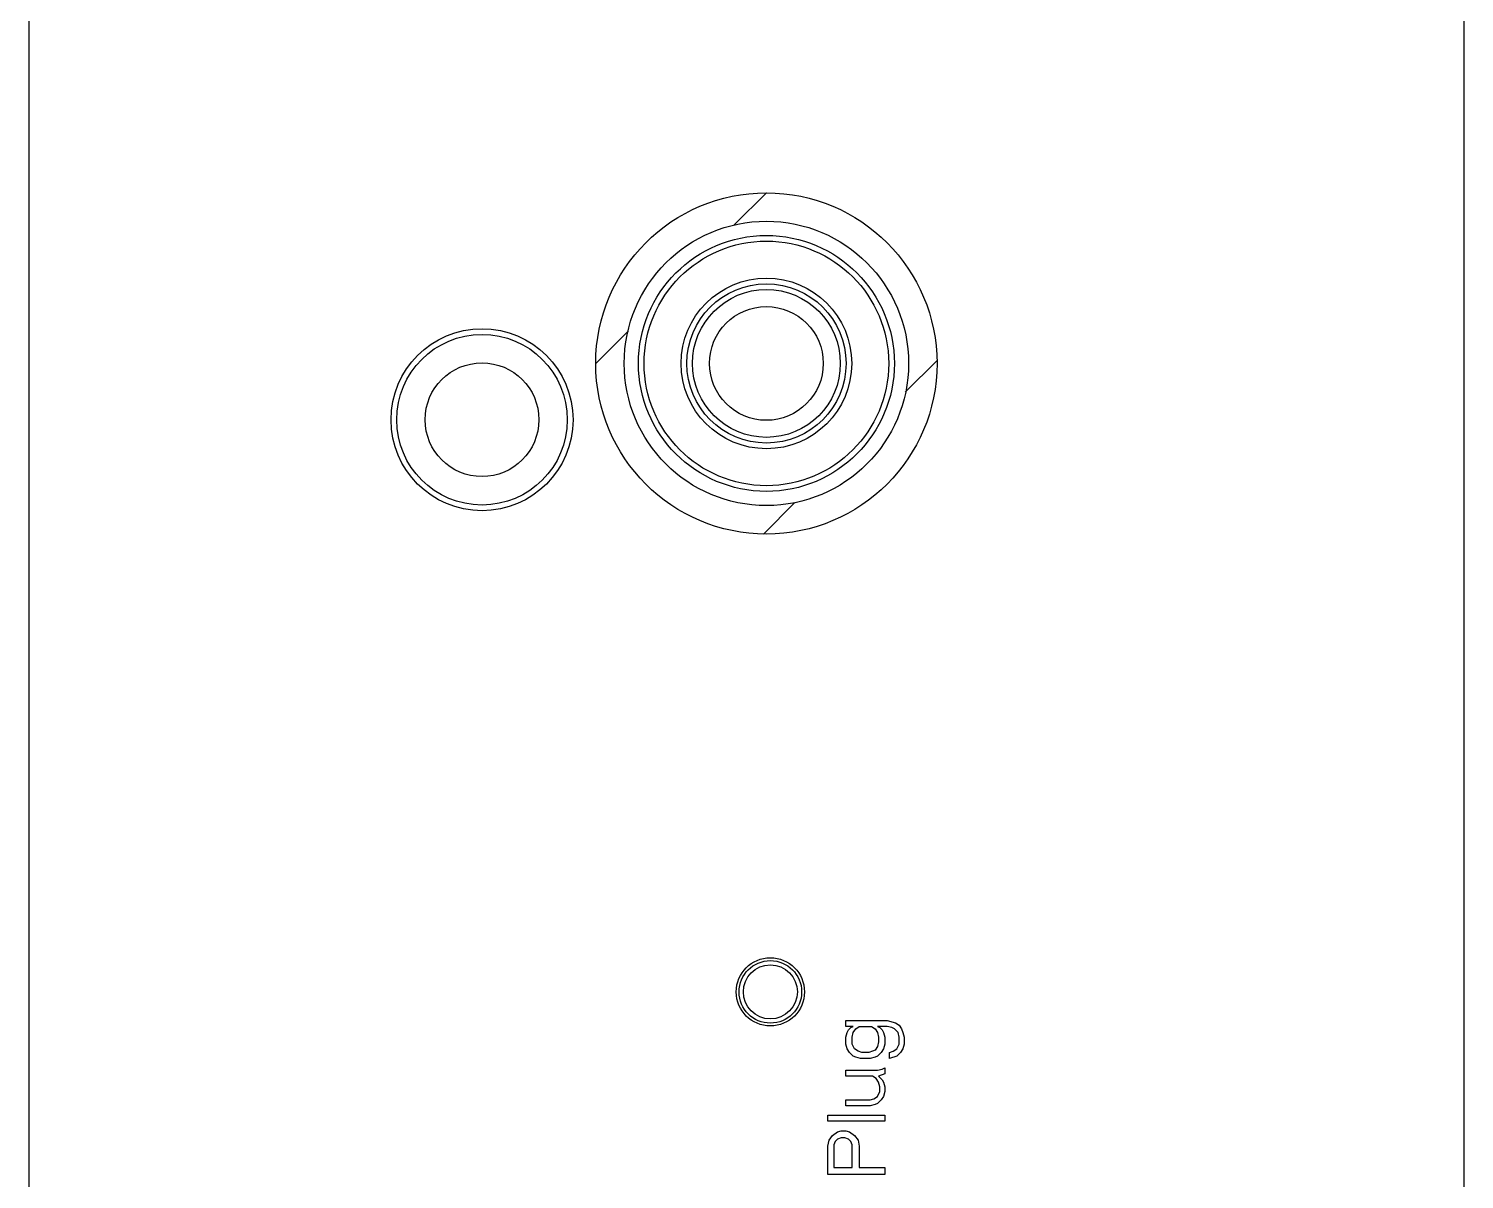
# Model space of a CAD drawing. Header units: millimetres. Extents: x 0 to 841, y 0 to 594.
# Drawn here: x 277.86 to 303.1, y 129.29 to 149.53 of the extents above; entities that cross this region are included whole.
import ezdxf

# ---------------------------------------------------------------- set-up
doc = ezdxf.new("R2010")
doc.units = ezdxf.units.MM
doc.header["$LTSCALE"] = 46.255
doc.layers.add('ASSEM_MEM', color=7, linetype='CONTINUOUS')

msp = doc.modelspace()

# ---------------------------------------------------------------- linework, layer by layer
at = {"layer": 'ASSEM_MEM', "color": 7, "linetype": 'CONTINUOUS'}
for p, q in [((303.102, 80.79), (303.102, 248.79)), ((277.862, 230), (277.862, 123.679)), ((290.267, 146.074), (290.832, 146.64)), ((287.832, 143.64), (288.406, 144.213)), ((293.274, 143.135), (293.832, 143.692)), ((290.78, 140.64), (291.333, 141.194))]:
    msp.add_line(p, q, dxfattribs=at)
at = {"layer": 'ASSEM_MEM', "color": 40, "linetype": 'CONTINUOUS'}
for p, q in [((292.231, 132.086), (292.955, 132.086)), ((292.231, 131.982), (292.231, 132.086)), ((292.955, 132.086), (293.104, 132.045)), ((293.104, 132.045), (293.168, 132.003)), ((292.359, 131.982), (292.231, 131.982)), ((292.231, 131.795), (292.253, 131.878)), ((292.231, 131.67), (292.231, 131.795)), ((292.253, 131.878), (292.274, 131.92)), ((292.274, 131.92), (292.317, 131.961)), ((292.317, 131.961), (292.359, 131.982)), ((292.338, 131.795), (292.359, 131.878)), ((292.338, 131.67), (292.338, 131.795)), ((292.359, 131.878), (292.402, 131.94)), ((292.402, 131.94), (292.465, 131.982)), ((292.465, 131.982), (292.678, 131.982)), ((292.678, 131.982), (292.742, 131.94)), ((292.742, 131.94), (292.785, 131.878)), ((292.955, 131.982), (292.785, 131.982)), ((292.785, 131.982), (292.827, 131.961)), ((292.785, 131.878), (292.806, 131.795)), ((292.806, 131.795), (292.806, 131.711)), ((292.827, 131.961), (292.87, 131.92)), ((292.87, 131.92), (292.891, 131.878)), ((292.891, 131.878), (292.912, 131.795)), ((292.912, 131.795), (292.912, 131.67)), ((293.04, 131.961), (292.955, 131.982)), ((293.082, 131.94), (293.04, 131.961)), ((293.146, 131.878), (293.082, 131.94)), ((293.168, 131.795), (293.146, 131.878)), ((293.168, 132.003), (293.21, 131.94)), ((293.168, 131.67), (293.168, 131.795)), ((293.21, 131.94), (293.231, 131.878)), ((293.231, 131.878), (293.253, 131.795)), ((293.253, 131.795), (293.253, 131.67)), ((292.253, 131.586), (292.231, 131.67)), ((292.295, 131.524), (292.253, 131.586)), ((292.359, 131.461), (292.295, 131.524)), ((292.38, 131.586), (292.338, 131.67)), ((292.444, 131.545), (292.38, 131.586)), ((292.508, 131.524), (292.444, 131.545)), ((292.636, 131.524), (292.508, 131.524)), ((292.7, 131.545), (292.636, 131.524)), ((292.742, 131.565), (292.7, 131.545)), ((292.785, 131.628), (292.742, 131.565)), ((292.806, 131.711), (292.785, 131.628)), ((292.848, 131.524), (292.785, 131.461)), ((292.891, 131.586), (292.848, 131.524)), ((292.912, 131.67), (292.891, 131.586)), ((292.997, 131.524), (293.061, 131.545)), ((292.997, 131.42), (292.997, 131.524)), ((293.061, 131.545), (293.125, 131.586)), ((293.125, 131.586), (293.168, 131.67)), ((293.189, 131.524), (293.125, 131.461)), ((293.231, 131.586), (293.189, 131.524)), ((293.253, 131.67), (293.231, 131.586)), ((292.402, 131.44), (292.359, 131.461)), ((292.487, 131.42), (292.402, 131.44)), ((292.657, 131.42), (292.487, 131.42)), ((292.742, 131.44), (292.657, 131.42)), ((292.785, 131.461), (292.742, 131.44)), ((292.87, 131.232), (292.912, 131.253)), ((292.912, 131.253), (292.912, 131.149)), ((293.125, 131.461), (292.997, 131.42)), ((292.231, 131.211), (292.785, 131.211)), ((292.231, 131.107), (292.231, 131.211)), ((292.7, 131.107), (292.231, 131.107)), ((292.763, 131.065), (292.7, 131.107)), ((292.806, 131.003), (292.763, 131.065)), ((292.785, 131.211), (292.87, 131.232)), ((292.912, 131.149), (292.806, 131.107)), ((292.806, 131.107), (292.87, 131.045)), ((292.827, 130.92), (292.806, 131.003)), ((292.87, 131.045), (292.891, 131.003)), ((292.891, 131.003), (292.912, 130.92)), ((292.721, 130.711), (292.785, 130.753)), ((292.785, 130.753), (292.827, 130.836)), ((292.827, 130.836), (292.827, 130.92)), ((292.891, 130.753), (292.848, 130.69)), ((292.912, 130.836), (292.891, 130.753)), ((292.912, 130.92), (292.912, 130.836)), ((292.231, 130.69), (292.657, 130.69)), ((292.231, 130.586), (292.231, 130.69)), ((292.657, 130.586), (292.231, 130.586)), ((292.657, 130.69), (292.721, 130.711)), ((292.742, 130.607), (292.657, 130.586)), ((292.785, 130.628), (292.742, 130.607)), ((292.848, 130.69), (292.785, 130.628)), ((291.912, 130.42), (292.912, 130.42)), ((291.912, 130.315), (291.912, 130.42)), ((292.912, 130.315), (291.912, 130.315)), ((292.912, 130.42), (292.912, 130.315)), ((291.934, 129.982), (291.997, 130.065)), ((291.997, 130.065), (292.082, 130.128)), ((292.082, 130.003), (292.04, 129.961)), ((292.082, 130.128), (292.146, 130.149)), ((292.146, 130.024), (292.082, 130.003)), ((292.146, 130.149), (292.231, 130.149)), ((292.21, 130.024), (292.146, 130.024)), ((292.274, 130.003), (292.21, 130.024)), ((292.231, 130.149), (292.295, 130.128)), ((292.317, 129.961), (292.274, 130.003)), ((292.295, 130.128), (292.38, 130.065)), ((292.38, 130.065), (292.444, 129.982)), ((291.912, 129.878), (291.934, 129.982)), ((291.912, 129.378), (291.912, 129.878)), ((292.04, 129.961), (292.019, 129.899)), ((292.019, 129.899), (292.019, 129.503)), ((292.338, 129.899), (292.317, 129.961)), ((292.338, 129.503), (292.338, 129.899)), ((292.444, 129.982), (292.465, 129.878)), ((292.465, 129.878), (292.465, 129.503)), ((292.019, 129.503), (292.338, 129.503)), ((292.465, 129.503), (292.912, 129.503)), ((292.912, 129.503), (292.912, 129.378)), ((292.912, 129.378), (291.912, 129.378))]:
    msp.add_line(p, q, dxfattribs=at)
at = {"layer": 'ASSEM_MEM', "color": 7, "linetype": 'CONTINUOUS'}
for centre, radius in [((290.832, 143.64), 3), ((290.832, 143.64), 2.5), ((290.832, 143.64), 2.25), ((290.832, 143.64), 2.15), ((290.832, 143.64), 1.5), ((290.832, 143.64), 1.4), ((290.832, 143.64), 1.3), ((290.832, 143.64), 1), ((285.832, 142.65), 1.6), ((285.832, 142.65), 1.5), ((285.832, 142.65), 1), ((290.902, 132.59), 0.6), ((290.902, 132.59), 0.55), ((290.902, 132.59), 0.475)]:
    msp.add_circle(centre, radius, dxfattribs=at)

doc.saveas('drawing.dxf')
